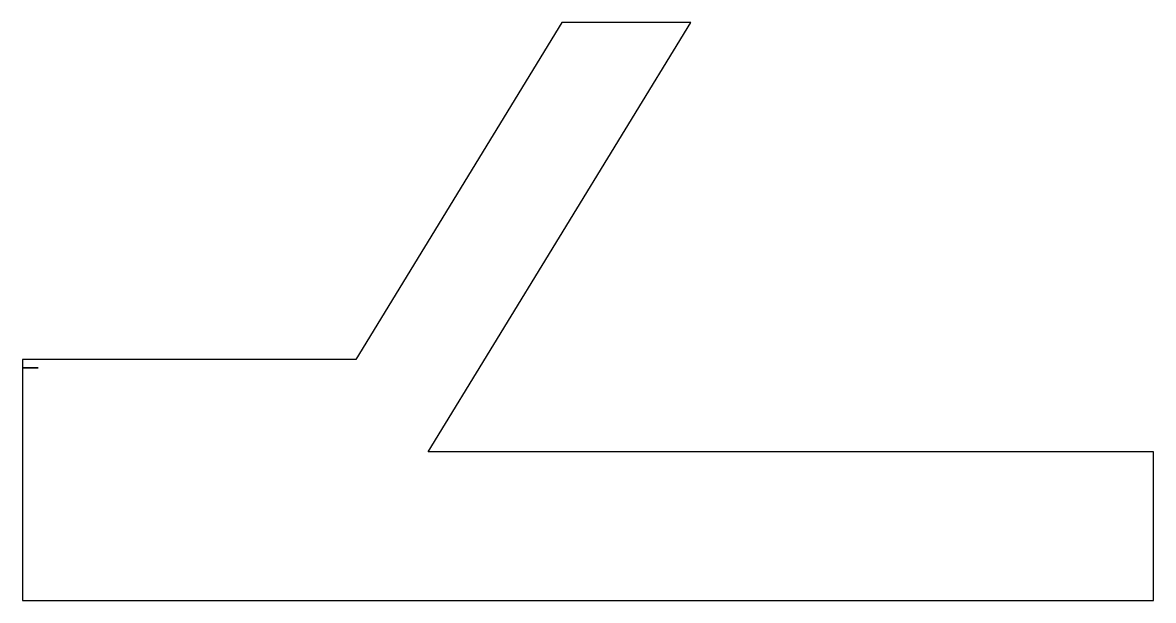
# Model space of a CAD drawing. Header units: millimetres. Extents: x -2 to 143, y -28 to 46.
import ezdxf

# ---------------------------------------------------------------- set-up
doc = ezdxf.new("R2010")
doc.units = ezdxf.units.MM

msp = doc.modelspace()

# ---------------------------------------------------------------- linework, layer by layer
msp.add_lwpolyline([(50, -8.72), (83.68, 46.37), (67.17, 46.37), (40.73, 3.12), (-2, 3.12), (-2, 2.11), (-1.99, 2.07), (-1.5, 2.07), (-0.54, 2.07), (0, 2.07), (0, 2.07), (-2, 2.07), (-2, -27.77), (143, -27.77), (143, -8.72)], close=True)

doc.saveas('drawing.dxf')
